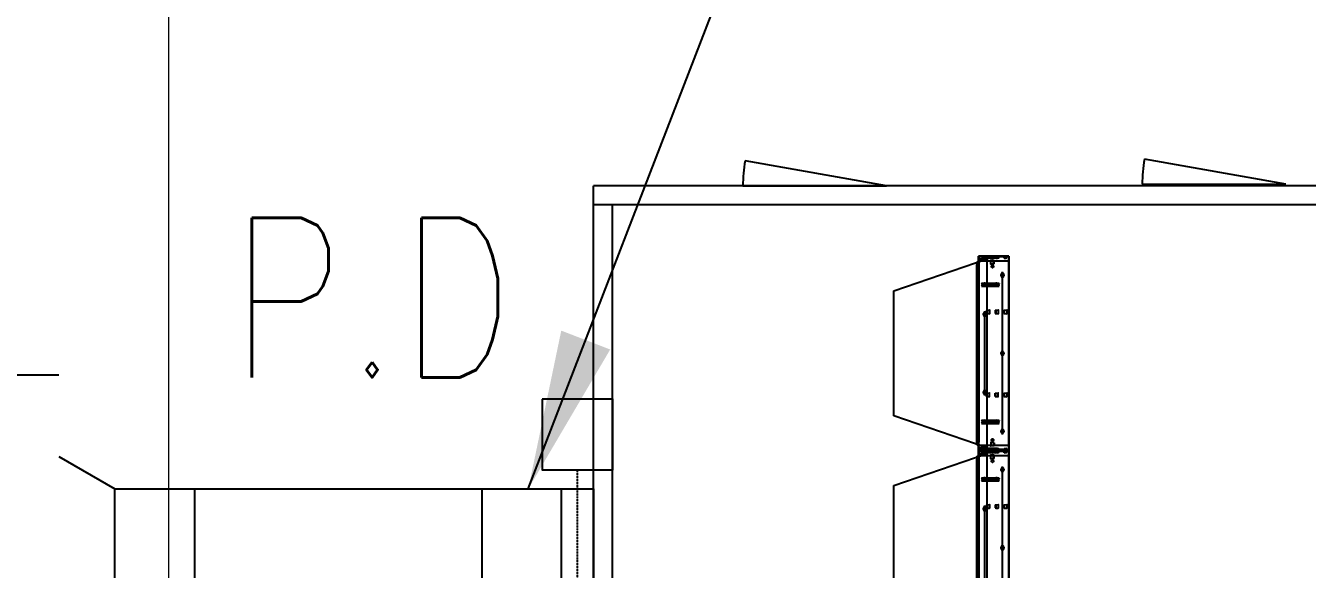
# Model space of a CAD drawing. Extents: x -32000 to 416743, y -254124 to 144214.
# Drawn here: x 247746 to 251762, y 82098 to 83802 of the extents above; entities that cross this region are included whole.
import ezdxf
from ezdxf.enums import TextEntityAlignment as Align

# ---------------------------------------------------------------- set-up
doc = ezdxf.new("R2010")
doc.units = 0
doc.header["$LTSCALE"] = 10
doc.linetypes.add('XFM1D40$0$HIDDEN2', pattern=[0.1875, 0.125, -0.0625])
for name, color, linetype in [('XFM1D40$0$M-CWTR-TEXT', 250, 'Continuous'), ('XFM1D40$0$M-HVAC-CMDUCT', 150, 'Continuous'), ('XFM1D40$0$M-HVAC-DAPR', 3, 'Continuous'), ('XFM1D40$0$M-PIPE-TEXT-ARROR', 250, 'Continuous'), ('XFM1Q40$0$TYPE14X10', 7, 'Continuous'), ('XFM7P40ICA$0$H12PL4$0$L40_19_MEJI', 252, 'Continuous')]:
    doc.layers.add(name, color=color, linetype=linetype)
doc.styles.add('XFM1D40$0$12P7-XCM2P10$0$AA-TXT', font='simplex.shx', dxfattribs={"bigfont": 'china.shx'})
doc.styles.add('XFM1D40$0$STANDARD', font='SIMPLEX', dxfattribs={"bigfont": 'BIGFONT'})
doc.dimstyles.new('XFM1D40$0$Standard', dxfattribs={"dimtxt": 0.18, "dimasz": 0.18, "dimexe": 0.18, "dimexo": 0.0625, "dimgap": 0.09, "dimtad": 0, "dimtih": 1, "dimtoh": 1, "dimdec": 4, "dimzin": 0, "dimdsep": 46, "dimtxsty": 'XFM1D40$0$STANDARD', "dimcen": 0.09, "dimadec": 0, "dimazin": 0, "dimtfac": 1, "dimtdec": 4, "dimtofl": 0, "dimtmove": 0, "dimatfit": 3, "dimfxl": 1, "dimtolj": 1, "dimtzin": 0, "dimarcsym": 0})

# ---------------------------------------------------------------- blocks, each defined once
blk = doc.blocks.new('XFM1D40$0$H-PD')
at = {"layer": 'XFM1D40$0$M-HVAC-DAPR', "ltscale": 0.5}
blk.add_lwpolyline([(-5.53, 11.06), (-5.53, 0), (5.53, 0), (5.53, 11.06)], close=True, dxfattribs=at)
blk = doc.blocks.new('XFM1Q40$0$A$C10876e96')
at = {"layer": 'XFM1Q40$0$TYPE14X10', "color": 22}
for p, q in [((2236.7, 4100), (1793.5, 4178.1)), ((3487.9, 4105), (3044.7, 4183.1)), ((1318.2, 0), (1318.2, 4100)), ((11918.2, 4100), (1318.2, 4100)), ((1786.7, 4100), (2236.7, 4100)), ((3037.9, 4105), (3487.9, 4105)), ((11858.2, 4040), (1318.2, 4040)), ((1378.2, 60), (1378.2, 4040)), ((2259.6, 3770.7), (2551.6, 3871)), ((2519.2, 3862), (2519.2, 3855)), ((2519.2, 3862), (2520.7, 3862)), ((2519.2, 3856.5), (2519.2, 3296.5)), ((2519.2, 3856.5), (2526.2, 3856.5)), ((2520.7, 3862), (2520.7, 3856.5)), ((2520.7, 3856.5), (2520.7, 3296.5)), ((2524.7, 3856.5), (2520.7, 3856.5)), ((2619.7, 3880), (2524.7, 3880)), ((2619.7, 3880), (2524.7, 3880)), ((2524.7, 3880), (2524.7, 3856.5)), ((2524.7, 3856.5), (2524.7, 3880)), ((2524.7, 3270), (2524.7, 3878.5)), ((2619.7, 3878.5), (2524.7, 3878.5)), ((2619.7, 3877), (2524.7, 3877)), ((2526.2, 3864), (2524.7, 3864)), ((2524.7, 3856.5), (2524.7, 3296.5)), ((2619.7, 3878.5), (2526.2, 3878.5)), ((2526.2, 3878.5), (2526.2, 3855)), ((2526.2, 3279), (2526.2, 3871)), ((2526.2, 3871), (2551.6, 3871)), ((2619.7, 3864), (2526.2, 3864)), ((2526.2, 3856.5), (2526.2, 3296.5)), ((2534.7, 3878.5), (2534.7, 3880)), ((2584.2, 3874.5), (2540.2, 3874.5)), ((2584.2, 3873), (2540.2, 3873)), ((2549.7, 3878.5), (2549.7, 3880)), ((2551.5, 3874.5), (2556.8, 3875)), ((2551.7, 3873), (2551.5, 3874.5)), ((2551.6, 3279), (2551.6, 3871)), ((2551.7, 3873), (2557, 3873.5)), ((2558.2, 3877), (2558.2, 3876.5)), ((2559.7, 3877), (2559.7, 3876.5)), ((2573.7, 3865.5), (2563.7, 3866.5)), ((2571.7, 3865.6), (2563.7, 3866.4)), ((2563.7, 3854.6), (2563.7, 3866.4)), ((2573.7, 3855.5), (2563.7, 3854.5)), ((2571.7, 3855.4), (2563.7, 3854.6)), ((2565.2, 3876.5), (2565.2, 3880)), ((2571.7, 3873), (2566.4, 3873.5)), ((2571.9, 3874.5), (2566.6, 3875)), ((2566.7, 3876.5), (2566.7, 3878.5)), ((2570.7, 3876.5), (2570.7, 3878.5)), ((2571.7, 3873), (2571.9, 3874.5)), ((2571.7, 3855.4), (2571.7, 3865.6)), ((2572.2, 3876.5), (2572.2, 3880)), ((2573.7, 3878.5), (2573.7, 3880)), ((2573.7, 3855.5), (2573.7, 3865.5)), ((2576.7, 3878.5), (2576.7, 3880)), ((2578.5, 3874.5), (2583.8, 3875)), ((2578.7, 3873), (2578.5, 3874.5)), ((2578.7, 3873), (2584, 3873.5)), ((2585.2, 3877), (2585.2, 3876.5)), ((2586.7, 3877), (2586.7, 3876.5)), ((2589.7, 3878.5), (2589.7, 3880)), ((2603.7, 3878.5), (2603.7, 3880)), ((2605.5, 3874.5), (2610.8, 3875)), ((2605.7, 3873), (2605.5, 3874.5)), ((2605.7, 3873), (2611, 3873.5)), ((2612.2, 3877), (2612.2, 3876.5)), ((2613.7, 3877), (2613.7, 3876.5)), ((2619.7, 3880), (2619.7, 3271.5)), ((2619.7, 3880), (2619.7, 3864)), ((2619.7, 3270), (2619.7, 3878.5)), ((2526.2, 3855), (2519.2, 3855)), ((2519.2, 3293.5), (2519.2, 3853.5)), ((2524.7, 3853.5), (2519.2, 3853.5)), ((2520.7, 3293.5), (2520.7, 3853.5)), ((2526.2, 3853.5), (2524.7, 3853.5)), ((2526.2, 3293.5), (2526.2, 3853.5)), ((2566, 3850.5), (2571.3, 3850.5)), ((2567.2, 3843.5), (2570.2, 3843.5)), ((2595.1, 3822), (2604.2, 3822)), ((2595.1, 3822), (2604.2, 3822)), ((2595.1, 3818), (2604.2, 3818)), ((2595.1, 3818), (2604.2, 3818)), ((2595.7, 3818), (2595.7, 3822)), ((2595.7, 3822), (2595.7, 3818)), ((2599.7, 3320), (2599.7, 3830)), ((2599.7, 3827), (2599.7, 3813)), ((2603.7, 3818), (2603.7, 3822)), ((2603.7, 3822), (2603.7, 3818)), ((2534.7, 3795), (2589.7, 3795)), ((2535.8, 3791.7), (2534.7, 3795)), ((2535.8, 3788.3), (2534.7, 3785)), ((2534.7, 3785), (2589.7, 3785)), ((2535.4, 3793), (2589, 3793)), ((2535.4, 3787), (2589, 3787)), ((2545.3, 3795), (2579.1, 3795)), ((2545.3, 3785), (2579.1, 3785)), ((2589.7, 3795), (2588.5, 3791.7)), ((2589.7, 3785), (2588.5, 3788.3)), ((2259.6, 3379.3), (2259.6, 3770.7)), ((2540.1, 3699.5), (2549.2, 3699.5)), ((2540.1, 3699.5), (2549.2, 3699.5)), ((2540.1, 3695.5), (2549.2, 3695.5)), ((2540.1, 3695.5), (2549.2, 3695.5)), ((2540.7, 3695.5), (2540.7, 3699.5)), ((2540.7, 3699.5), (2540.7, 3695.5)), ((2544.7, 3442.5), (2544.7, 3707.5)), ((2544.7, 3704.5), (2544.7, 3690.5)), ((2548.7, 3695.5), (2548.7, 3699.5)), ((2548.7, 3699.5), (2548.7, 3695.5)), ((2549.7, 3710), (2559.6, 3711)), ((2549.7, 3710), (2549.7, 3700)), ((2549.7, 3700), (2559.6, 3699)), ((2551.7, 3710.1), (2559.7, 3710.9)), ((2551.7, 3710.1), (2551.7, 3699.9)), ((2551.7, 3699.9), (2559.7, 3699.1)), ((2559.7, 3710.9), (2559.7, 3699.1)), ((2576.7, 3710), (2586.6, 3711)), ((2576.7, 3710), (2576.7, 3700)), ((2576.7, 3700), (2586.6, 3699)), ((2578.7, 3710.1), (2586.7, 3710.9)), ((2578.7, 3710.1), (2578.7, 3699.9)), ((2578.7, 3699.9), (2586.7, 3699.1)), ((2586.7, 3710.9), (2586.7, 3699.1)), ((2603.7, 3710), (2613.6, 3711)), ((2603.7, 3710), (2603.7, 3700)), ((2603.7, 3700), (2613.6, 3699)), ((2605.7, 3710.1), (2613.7, 3710.9)), ((2605.7, 3710.1), (2605.7, 3699.9)), ((2605.7, 3699.9), (2613.7, 3699.1)), ((2613.7, 3710.9), (2613.7, 3699.1)), ((2595.1, 3577), (2604.2, 3577)), ((2595.1, 3577), (2604.2, 3577)), ((2595.7, 3573), (2595.7, 3577)), ((2595.7, 3577), (2595.7, 3573)), ((2599.7, 3582), (2599.7, 3568)), ((2603.7, 3573), (2603.7, 3577)), ((2603.7, 3577), (2603.7, 3573)), ((2595.1, 3573), (2604.2, 3573)), ((2595.1, 3573), (2604.2, 3573)), ((2540.1, 3454.5), (2549.2, 3454.5)), ((2540.1, 3454.5), (2549.2, 3454.5)), ((2540.7, 3450.5), (2540.7, 3454.5)), ((2540.7, 3454.5), (2540.7, 3450.5)), ((2544.7, 3459.5), (2544.7, 3445.5)), ((2548.7, 3450.5), (2548.7, 3454.5)), ((2548.7, 3454.5), (2548.7, 3450.5)), ((2540.1, 3450.5), (2549.2, 3450.5)), ((2540.1, 3450.5), (2549.2, 3450.5)), ((2549.7, 3450), (2559.6, 3451)), ((2549.7, 3440), (2549.7, 3450)), ((2549.7, 3440), (2559.6, 3439)), ((2551.7, 3450.1), (2559.7, 3450.9)), ((2551.7, 3439.9), (2551.7, 3450.1)), ((2551.7, 3439.9), (2559.7, 3439.1)), ((2559.7, 3439.1), (2559.7, 3450.9)), ((2576.7, 3450), (2586.6, 3451)), ((2576.7, 3440), (2576.7, 3450)), ((2576.7, 3440), (2586.6, 3439)), ((2578.7, 3450.1), (2586.7, 3450.9)), ((2578.7, 3439.9), (2578.7, 3450.1)), ((2578.7, 3439.9), (2586.7, 3439.1)), ((2586.7, 3439.1), (2586.7, 3450.9)), ((2603.7, 3450), (2613.6, 3451)), ((2603.7, 3440), (2603.7, 3450)), ((2603.7, 3440), (2613.6, 3439)), ((2605.7, 3450.1), (2613.7, 3450.9)), ((2605.7, 3439.9), (2605.7, 3450.1)), ((2605.7, 3439.9), (2613.7, 3439.1)), ((2613.7, 3439.1), (2613.7, 3450.9)), ((2551.6, 3279), (2259.6, 3379.3)), ((2534.7, 3365), (2589.7, 3365)), ((2535.8, 3361.7), (2534.7, 3365)), ((2535.8, 3358.3), (2534.7, 3355)), ((2534.7, 3355), (2589.7, 3355)), ((2535.4, 3363), (2589, 3363)), ((2535.4, 3357), (2589, 3357)), ((2545.3, 3365), (2579.1, 3365)), ((2545.3, 3355), (2579.1, 3355)), ((2589.7, 3365), (2588.5, 3361.7)), ((2589.7, 3355), (2588.5, 3358.3)), ((2599.7, 3337), (2599.7, 3323)), ((2526.2, 3296.5), (2519.2, 3296.5)), ((2519.2, 3288), (2519.2, 3295)), ((2526.2, 3295), (2519.2, 3295)), ((2519.2, 3293.5), (2524.7, 3293.5)), ((2520.7, 3288), (2520.7, 3293.5)), ((2524.7, 3293.5), (2520.7, 3293.5)), ((2524.7, 3296.5), (2524.7, 3271.5)), ((2524.7, 3270), (2524.7, 3293.5)), ((2524.7, 3293.5), (2526.2, 3293.5)), ((2526.2, 3271.5), (2526.2, 3295)), ((2573.7, 3294.5), (2563.7, 3295.5)), ((2571.7, 3294.6), (2563.7, 3295.4)), ((2563.7, 3295.4), (2563.7, 3283.6)), ((2566, 3299.5), (2571.3, 3299.5)), ((2567.2, 3306.5), (2570.2, 3306.5)), ((2571.7, 3294.6), (2571.7, 3284.4)), ((2573.7, 3294.5), (2573.7, 3284.5)), ((2595.1, 3332), (2604.2, 3332)), ((2595.1, 3332), (2604.2, 3332)), ((2595.1, 3328), (2604.2, 3328)), ((2595.1, 3328), (2604.2, 3328)), ((2595.7, 3328), (2595.7, 3332)), ((2595.7, 3332), (2595.7, 3328)), ((2603.7, 3328), (2603.7, 3332)), ((2603.7, 3332), (2603.7, 3328)), ((2259.6, 3160.7), (2551.6, 3261)), ((2519.2, 3288), (2520.7, 3288)), ((2526.2, 3286), (2524.7, 3286)), ((2619.7, 3273), (2524.7, 3273)), ((2619.7, 3271.5), (2524.7, 3271.5)), ((2619.7, 3270), (2524.7, 3270)), ((2619.7, 3270), (2524.7, 3270)), ((2619.7, 3270), (2524.7, 3270)), ((2619.7, 3270), (2524.7, 3270)), ((2524.7, 3270), (2524.7, 3246.5)), ((2524.7, 3246.5), (2524.7, 3270)), ((2524.7, 2660), (2524.7, 3268.5)), ((2619.7, 3268.5), (2524.7, 3268.5)), ((2619.7, 3267), (2524.7, 3267)), ((2526.2, 3254), (2524.7, 3254)), ((2619.7, 3286), (2526.2, 3286)), ((2551.6, 3279), (2526.2, 3279)), ((2619.7, 3271.5), (2526.2, 3271.5)), ((2619.7, 3268.5), (2526.2, 3268.5)), ((2526.2, 3268.5), (2526.2, 3245)), ((2526.2, 2669), (2526.2, 3261)), ((2526.2, 3261), (2551.6, 3261)), ((2619.7, 3254), (2526.2, 3254)), ((2534.7, 3271.5), (2534.7, 3270)), ((2534.7, 3268.5), (2534.7, 3270)), ((2584.2, 3277), (2540.2, 3277)), ((2584.2, 3275.5), (2540.2, 3275.5)), ((2584.2, 3264.5), (2540.2, 3264.5)), ((2584.2, 3263), (2540.2, 3263)), ((2549.7, 3271.5), (2549.7, 3270)), ((2549.7, 3268.5), (2549.7, 3270)), ((2551.7, 3277), (2551.5, 3275.5)), ((2551.5, 3275.5), (2556.8, 3275)), ((2551.5, 3264.5), (2556.8, 3265)), ((2551.7, 3263), (2551.5, 3264.5)), ((2551.6, 2669), (2551.6, 3261)), ((2551.7, 3277), (2557, 3276.5)), ((2551.7, 3263), (2557, 3263.5)), ((2558.2, 3273), (2558.2, 3273.5)), ((2558.2, 3267), (2558.2, 3266.5)), ((2559.7, 3273), (2559.7, 3273.5)), ((2559.7, 3267), (2559.7, 3266.5)), ((2573.7, 3284.5), (2563.7, 3283.5)), ((2571.7, 3284.4), (2563.7, 3283.6)), ((2573.7, 3255.5), (2563.7, 3256.5)), ((2571.7, 3255.6), (2563.7, 3256.4)), ((2563.7, 3244.6), (2563.7, 3256.4)), ((2565.2, 3273.5), (2565.2, 3270)), ((2565.2, 3266.5), (2565.2, 3270)), ((2571.7, 3277), (2566.4, 3276.5)), ((2571.7, 3263), (2566.4, 3263.5)), ((2571.9, 3275.5), (2566.6, 3275)), ((2571.9, 3264.5), (2566.6, 3265)), ((2566.7, 3273.5), (2566.7, 3271.5)), ((2566.7, 3266.5), (2566.7, 3268.5)), ((2570.7, 3273.5), (2570.7, 3271.5)), ((2570.7, 3266.5), (2570.7, 3268.5)), ((2571.7, 3277), (2571.9, 3275.5)), ((2571.7, 3263), (2571.9, 3264.5)), ((2571.7, 3245.4), (2571.7, 3255.6)), ((2572.2, 3273.5), (2572.2, 3270)), ((2572.2, 3266.5), (2572.2, 3270)), ((2573.7, 3271.5), (2573.7, 3270)), ((2573.7, 3268.5), (2573.7, 3270)), ((2573.7, 3245.5), (2573.7, 3255.5)), ((2576.7, 3271.5), (2576.7, 3270)), ((2576.7, 3268.5), (2576.7, 3270)), ((2578.7, 3277), (2578.5, 3275.5)), ((2578.5, 3275.5), (2583.8, 3275)), ((2578.5, 3264.5), (2583.8, 3265)), ((2578.7, 3263), (2578.5, 3264.5)), ((2578.7, 3277), (2584, 3276.5)), ((2578.7, 3263), (2584, 3263.5)), ((2585.2, 3273), (2585.2, 3273.5)), ((2585.2, 3267), (2585.2, 3266.5)), ((2586.7, 3273), (2586.7, 3273.5)), ((2586.7, 3267), (2586.7, 3266.5)), ((2589.7, 3271.5), (2589.7, 3270)), ((2589.7, 3268.5), (2589.7, 3270)), ((2603.7, 3271.5), (2603.7, 3270)), ((2603.7, 3268.5), (2603.7, 3270)), ((2605.7, 3277), (2605.5, 3275.5)), ((2605.5, 3275.5), (2610.8, 3275)), ((2605.5, 3264.5), (2610.8, 3265)), ((2605.7, 3263), (2605.5, 3264.5)), ((2605.7, 3277), (2611, 3276.5)), ((2605.7, 3263), (2611, 3263.5)), ((2612.2, 3273), (2612.2, 3273.5)), ((2612.2, 3267), (2612.2, 3266.5)), ((2613.7, 3273), (2613.7, 3273.5)), ((2613.7, 3267), (2613.7, 3266.5)), ((2619.7, 3270), (2619.7, 3286)), ((2619.7, 3270), (2619.7, 2661.5)), ((2619.7, 3270), (2619.7, 3254)), ((2619.7, 2660), (2619.7, 3268.5)), ((2519.2, 3252), (2519.2, 3245)), ((2519.2, 3252), (2520.7, 3252)), ((2519.2, 3246.5), (2519.2, 2686.5)), ((2519.2, 3246.5), (2526.2, 3246.5)), ((2526.2, 3245), (2519.2, 3245)), ((2519.2, 2683.5), (2519.2, 3243.5)), ((2524.7, 3243.5), (2519.2, 3243.5)), ((2520.7, 3252), (2520.7, 3246.5)), ((2520.7, 3246.5), (2520.7, 2686.5)), ((2524.7, 3246.5), (2520.7, 3246.5)), ((2520.7, 2683.5), (2520.7, 3243.5)), ((2524.7, 3246.5), (2524.7, 2686.5)), ((2526.2, 3243.5), (2524.7, 3243.5)), ((2526.2, 3246.5), (2526.2, 2686.5)), ((2526.2, 2683.5), (2526.2, 3243.5)), ((2573.7, 3245.5), (2563.7, 3244.5)), ((2571.7, 3245.4), (2563.7, 3244.6)), ((2566, 3240.5), (2571.3, 3240.5)), ((2567.2, 3233.5), (2570.2, 3233.5)), ((2599.7, 2710), (2599.7, 3220)), ((2599.7, 3217), (2599.7, 3203)), ((2534.7, 3185), (2589.7, 3185)), ((2535.8, 3181.7), (2534.7, 3185)), ((2535.8, 3178.3), (2534.7, 3175)), ((2534.7, 3175), (2589.7, 3175)), ((2535.4, 3183), (2589, 3183)), ((2535.4, 3177), (2589, 3177)), ((2545.3, 3185), (2579.1, 3185)), ((2545.3, 3175), (2579.1, 3175)), ((2589.7, 3185), (2588.5, 3181.7)), ((2589.7, 3175), (2588.5, 3178.3)), ((2595.1, 3212), (2604.2, 3212)), ((2595.1, 3212), (2604.2, 3212)), ((2595.1, 3208), (2604.2, 3208)), ((2595.1, 3208), (2604.2, 3208)), ((2595.7, 3208), (2595.7, 3212)), ((2595.7, 3212), (2595.7, 3208)), ((2603.7, 3208), (2603.7, 3212)), ((2603.7, 3212), (2603.7, 3208)), ((2259.6, 2769.3), (2259.6, 3160.7)), ((2544.7, 2832.5), (2544.7, 3097.5)), ((2544.7, 3094.5), (2544.7, 3080.5)), ((2549.7, 3100), (2559.6, 3101)), ((2549.7, 3100), (2549.7, 3090)), ((2551.7, 3100.1), (2559.7, 3100.9)), ((2551.7, 3100.1), (2551.7, 3089.9)), ((2559.7, 3100.9), (2559.7, 3089.1)), ((2576.7, 3100), (2586.6, 3101)), ((2576.7, 3100), (2576.7, 3090)), ((2578.7, 3100.1), (2586.7, 3100.9)), ((2578.7, 3100.1), (2578.7, 3089.9)), ((2586.7, 3100.9), (2586.7, 3089.1)), ((2603.7, 3100), (2613.6, 3101)), ((2603.7, 3100), (2603.7, 3090)), ((2605.7, 3100.1), (2613.7, 3100.9)), ((2605.7, 3100.1), (2605.7, 3089.9)), ((2613.7, 3100.9), (2613.7, 3089.1)), ((2540.1, 3089.5), (2549.2, 3089.5)), ((2540.1, 3089.5), (2549.2, 3089.5)), ((2540.1, 3085.5), (2549.2, 3085.5)), ((2540.1, 3085.5), (2549.2, 3085.5)), ((2540.7, 3085.5), (2540.7, 3089.5)), ((2540.7, 3089.5), (2540.7, 3085.5)), ((2548.7, 3085.5), (2548.7, 3089.5)), ((2548.7, 3089.5), (2548.7, 3085.5)), ((2549.7, 3090), (2559.6, 3089)), ((2551.7, 3089.9), (2559.7, 3089.1)), ((2576.7, 3090), (2586.6, 3089)), ((2578.7, 3089.9), (2586.7, 3089.1)), ((2603.7, 3090), (2613.6, 3089)), ((2605.7, 3089.9), (2613.7, 3089.1)), ((2599.7, 2972), (2599.7, 2958)), ((2595.1, 2967), (2604.2, 2967)), ((2595.1, 2967), (2604.2, 2967)), ((2595.1, 2963), (2604.2, 2963)), ((2595.1, 2963), (2604.2, 2963)), ((2595.7, 2963), (2595.7, 2967)), ((2595.7, 2967), (2595.7, 2963)), ((2603.7, 2963), (2603.7, 2967)), ((2603.7, 2967), (2603.7, 2963))]:
    blk.add_line(p, q, dxfattribs=at)
for centre, radius, start, end in [((2236.7, 4100), 450, 170, 180), ((3487.9, 4105), 450, 170, 180), ((2540.2, 3878.5), 5.5, 180, 270), ((2540.2, 3878.5), 4, 180, 270), ((2556.7, 3876.5), 1.5, 275, 0), ((2556.7, 3876.5), 3, 275, 0), ((2561.2, 3877), 3, 90, 180), ((2561.2, 3877), 1.5, 90, 180), ((2562.2, 3877), 3, 0, 90), ((2562.2, 3877), 1.5, 0, 90), ((2566.7, 3876.5), 3, 180, 265), ((2563.7, 3866.4), 0.0502, 78.5788, 270), ((2566.7, 3876.5), 1.5, 180, 265), ((2568.7, 3876.5), 3.5, 180, 0), ((2568.7, 3876.5), 2, 180, 0), ((2583.7, 3876.5), 1.5, 275, 0), ((2583.7, 3876.5), 3, 275, 0), ((2584.2, 3878.5), 4, 270, 0), ((2584.2, 3878.5), 5.5, 270, 0), ((2588.2, 3877), 3, 90, 180), ((2588.2, 3877), 1.5, 90, 180), ((2610.7, 3876.5), 1.5, 275, 0), ((2610.7, 3876.5), 3, 275, 0), ((2615.2, 3877), 3, 150, 180), ((2615.2, 3877), 3, 90, 150), ((2615.2, 3877), 1.5, 90, 180), ((2563.7, 3854.6), 0.0502, 90, 281.4212), ((2569.2, 3847.5), 4.49, 153.4401, 242.8116), ((2568.7, 3847.5), 4, 30, 150), ((2568.1, 3847.5), 4.49, 297.1884, 26.5599), ((2599.7, 3822), 4, 0, 180), ((2599.7, 3822), 4, 0, 180), ((2599.7, 3818), 4, 180, 0), ((2599.7, 3818), 4, 180, 0), ((2545.3, 3785), 10, 90, 160.71), ((2545.3, 3795), 10, 199.29, 270), ((2579.1, 3785), 10, 19.29, 90), ((2579.1, 3795), 10, 270, 340.71), ((2544.7, 3699.5), 4, 0, 180), ((2544.7, 3699.5), 4, 0, 180), ((2544.7, 3695.5), 4, 180, 0), ((2544.7, 3695.5), 4, 180, 0), ((2559.6, 3710.9), 0.0502, 270, 101.4212), ((2559.6, 3699.1), 0.0502, 258.5788, 90), ((2586.6, 3710.9), 0.0502, 270, 101.4212), ((2586.6, 3699.1), 0.0502, 258.5788, 90), ((2613.6, 3710.9), 0.0502, 270, 101.4212), ((2613.6, 3699.1), 0.0502, 258.5788, 90), ((2599.7, 3577), 4, 0, 180), ((2599.7, 3577), 4, 0, 180), ((2599.7, 3573), 4, 180, 0), ((2599.7, 3573), 4, 180, 0), ((2544.7, 3454.5), 4, 0, 180), ((2544.7, 3454.5), 4, 0, 180), ((2544.7, 3450.5), 4, 180, 0), ((2544.7, 3450.5), 4, 180, 0), ((2559.6, 3450.9), 0.0502, 270, 101.4212), ((2559.6, 3439.1), 0.0502, 258.5788, 90), ((2586.6, 3450.9), 0.0502, 270, 101.4212), ((2586.6, 3439.1), 0.0502, 258.5788, 90), ((2613.6, 3450.9), 0.0502, 270, 101.4212), ((2613.6, 3439.1), 0.0502, 258.5788, 90), ((2545.3, 3355), 10, 90, 160.71), ((2545.3, 3365), 10, 199.29, 270), ((2579.1, 3355), 10, 19.29, 90), ((2579.1, 3365), 10, 270, 340.71), ((2599.7, 3332), 4, 0, 180), ((2599.7, 3332), 4, 0, 180), ((2563.7, 3295.4), 0.0502, 78.5788, 270), ((2569.2, 3302.5), 4.49, 117.1884, 206.5599), ((2568.7, 3302.5), 4, 210, 330), ((2568.1, 3302.5), 4.49, 333.4401, 62.8116), ((2599.7, 3328), 4, 180, 0), ((2599.7, 3328), 4, 180, 0), ((2540.2, 3271.5), 5.5, 90, 180), ((2540.2, 3268.5), 5.5, 180, 270), ((2540.2, 3271.5), 4, 90, 180), ((2540.2, 3268.5), 4, 180, 270), ((2556.7, 3273.5), 1.5, 0, 85), ((2556.7, 3266.5), 1.5, 275, 0), ((2556.7, 3273.5), 3, 0, 85), ((2556.7, 3266.5), 3, 275, 0), ((2561.2, 3273), 3, 180, 270), ((2561.2, 3267), 3, 90, 180), ((2561.2, 3273), 1.5, 180, 270), ((2561.2, 3267), 1.5, 90, 180), ((2562.2, 3273), 3, 270, 0), ((2562.2, 3273), 1.5, 270, 0), ((2562.2, 3267), 3, 0, 90), ((2562.2, 3267), 1.5, 0, 90), ((2563.7, 3283.6), 0.0502, 90, 281.4212), ((2566.7, 3273.5), 3, 95, 180), ((2566.7, 3266.5), 3, 180, 265), ((2563.7, 3256.4), 0.0502, 78.5788, 270), ((2568.7, 3273.5), 3.5, 0, 180), ((2566.7, 3273.5), 1.5, 95, 180), ((2566.7, 3266.5), 1.5, 180, 265), ((2568.7, 3266.5), 3.5, 180, 0), ((2568.7, 3273.5), 2, 0, 180), ((2568.7, 3266.5), 2, 180, 0), ((2583.7, 3273.5), 1.5, 0, 85), ((2583.7, 3266.5), 1.5, 275, 0), ((2583.7, 3273.5), 3, 0, 85), ((2583.7, 3266.5), 3, 275, 0), ((2584.2, 3271.5), 5.5, 0, 90), ((2584.2, 3271.5), 4, 0, 90), ((2584.2, 3268.5), 4, 270, 0), ((2584.2, 3268.5), 5.5, 270, 0), ((2588.2, 3273), 3, 180, 270), ((2588.2, 3267), 3, 90, 180), ((2588.2, 3273), 1.5, 180, 270), ((2588.2, 3267), 1.5, 90, 180), ((2610.7, 3273.5), 1.5, 0, 85), ((2610.7, 3266.5), 1.5, 275, 0), ((2610.7, 3273.5), 3, 0, 85), ((2610.7, 3266.5), 3, 275, 0), ((2615.2, 3273), 3, 180, 210), ((2615.2, 3267), 3, 150, 180), ((2615.2, 3273), 3, 210, 270), ((2615.2, 3267), 3, 90, 150), ((2615.2, 3273), 1.5, 180, 270), ((2615.2, 3267), 1.5, 90, 180), ((2563.7, 3244.6), 0.0502, 90, 281.4212), ((2569.2, 3237.5), 4.49, 153.4401, 242.8116), ((2568.7, 3237.5), 4, 30, 150), ((2568.1, 3237.5), 4.49, 297.1884, 26.5599), ((2599.7, 3212), 4, 0, 180), ((2599.7, 3212), 4, 0, 180), ((2545.3, 3175), 10, 90, 160.71), ((2545.3, 3185), 10, 199.29, 270), ((2579.1, 3175), 10, 19.29, 90), ((2579.1, 3185), 10, 270, 340.71), ((2599.7, 3208), 4, 180, 0), ((2599.7, 3208), 4, 180, 0), ((2544.7, 3089.5), 4, 0, 180), ((2544.7, 3089.5), 4, 0, 180), ((2559.6, 3100.9), 0.0502, 270, 101.4212), ((2586.6, 3100.9), 0.0502, 270, 101.4212), ((2613.6, 3100.9), 0.0502, 270, 101.4212), ((2544.7, 3085.5), 4, 180, 0), ((2544.7, 3085.5), 4, 180, 0), ((2559.6, 3089.1), 0.0502, 258.5788, 90), ((2586.6, 3089.1), 0.0502, 258.5788, 90), ((2613.6, 3089.1), 0.0502, 258.5788, 90), ((2599.7, 2967), 4, 0, 180), ((2599.7, 2967), 4, 0, 180), ((2599.7, 2963), 4, 180, 0), ((2599.7, 2963), 4, 180, 0)]:
    blk.add_arc(centre, radius, start, end, dxfattribs=at)
blk = doc.blocks.new('XFM1Q40')
blk.add_blockref('XFM1Q40$0$A$C10876e96', (248206.8, 79200))
blk = doc.blocks.new('XFM7P40ICA$0$H12PL4')
at = {"layer": 'XFM7P40ICA$0$H12PL4$0$L40_19_MEJI', "lineweight": 0}
blk.add_line((248195, 78050), (248195, 89900), dxfattribs=at)
blk = doc.blocks.new('XFM7P40ICA')
blk.add_blockref('XFM7P40ICA$0$H12PL4', (0, 0))
blk = doc.blocks.new('XFM1D40')
at = {"layer": 'XFM1D40$0$M-HVAC-CMDUCT'}
for p, q in [((247850, 82706.1), (245350, 82706.1)), ((247850, 82451), (248025, 82350)), ((248025, 80150), (248025, 82350)), ((248025, 82350), (249525, 82350)), ((248275, 82350), (248275, 80150)), ((249175, 82350), (249175, 80150)), ((249425, 80150), (249425, 82350)), ((249425, 82350), (249525, 82350))]:
    blk.add_line(p, q, dxfattribs=at)
at = {"layer": 'XFM1D40$0$M-HVAC-DAPR', "linetype": 'XFM1D40$0$HIDDEN2', "ltscale": 0.5}
blk.add_line((249475, 80090), (249475, 82410), dxfattribs=at)
at = {"layer": 'XFM1D40$0$M-HVAC-DAPR', "ltscale": 0.5}
blk.add_lwpolyline([(249425, 82350), (249525, 82350), (249525, 80150), (249425, 80150)], close=True, dxfattribs=at)
at = {"layer": 'XFM1D40$0$M-HVAC-DAPR', "ltscale": 0.5, "xscale": 20, "yscale": 20, "zscale": 20}
blk.add_blockref('XFM1D40$0$H-PD', (249475, 82410), dxfattribs=at)
at = {"layer": 'XFM1D40$0$M-CWTR-TEXT', "style": 'XFM1D40$0$12P7-XCM2P10$0$AA-TXT', "width": 0.8}
blk.add_text('P.D', height=500, dxfattribs=at).set_placement((248831.7, 82949.5, 0), align=Align.MIDDLE_CENTER)
at = {"layer": 'XFM1D40$0$M-PIPE-TEXT-ARROR'}
blk.add_leader([(249321, 82350), (250923.3, 86503.3), (251609.4, 86503.3)], dimstyle='XFM1D40$0$Standard', override={"dimasz": 500}, dxfattribs=at)

msp = doc.modelspace()

# ---------------------------------------------------------------- block references
for name in ['XFM7P40ICA', 'XFM1D40', 'XFM1Q40']:
    msp.add_blockref(name, (0, 0))

doc.saveas('drawing.dxf')
